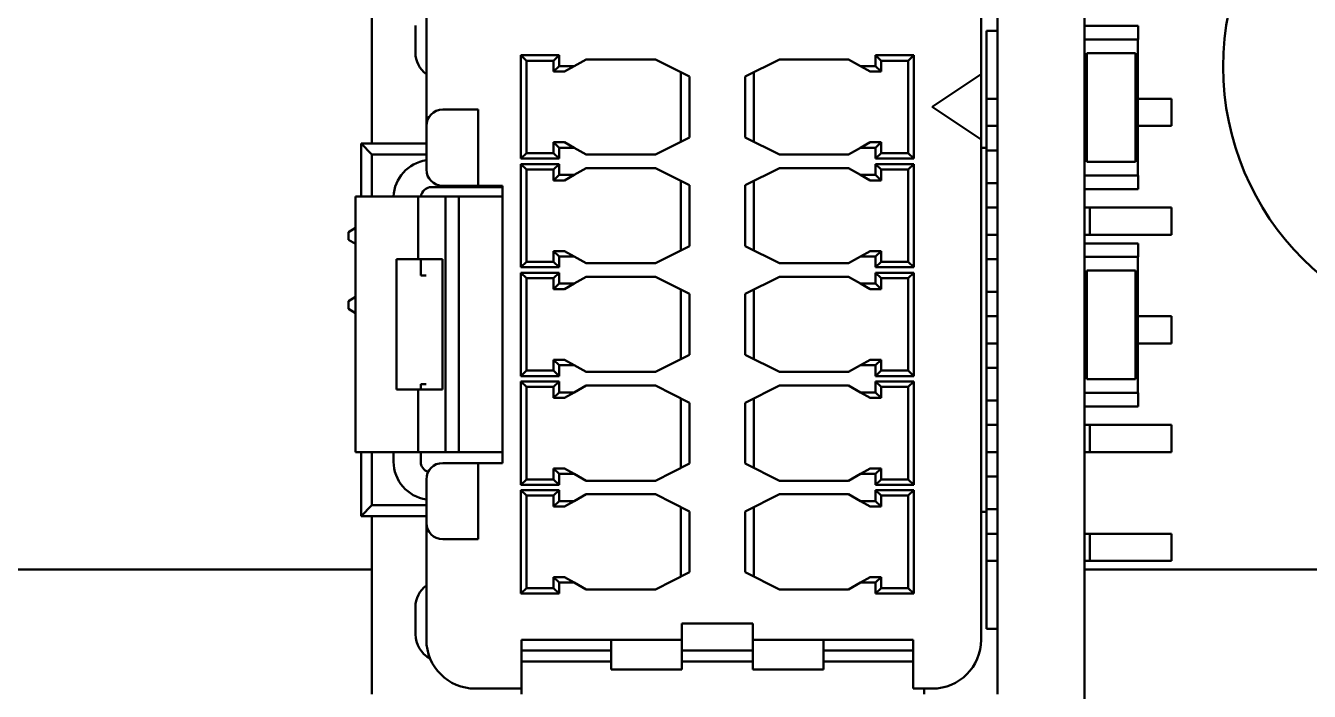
# Model space of a CAD drawing. Header units: millimetres. Extents: x 3118 to 4801, y 919 to 1849.
# Drawn here: x 3482.19 to 3505.79, y 1615.29 to 1627.53 of the extents above; entities that cross this region are included whole.
import ezdxf

# ---------------------------------------------------------------- set-up
doc = ezdxf.new("R2010")
doc.units = ezdxf.units.MM
doc.header["$LTSCALE"] = 1.8
doc.layers.add('외형선(ISO)', color=7, linetype='Continuous', lineweight=50)

msp = doc.modelspace()

# ---------------------------------------------------------------- linework, layer by layer
at = {"layer": '외형선(ISO)'}
for p, q in [((3501.66, 1640.527), (3501.66, 1613.237)), ((3488.56, 1625.362), (3488.56, 1628.637)), ((3500.06, 1627.437), (3500.06, 1628.637)), ((3489.56, 1625.687), (3489.56, 1627.837)), ((3499.76, 1627.837), (3499.76, 1626.637)), ((3489.36, 1627.537), (3489.36, 1627.037)), ((3502.647, 1627.527), (3501.66, 1627.527)), ((3502.647, 1627.277), (3502.647, 1627.527)), ((3500.06, 1627.437), (3499.86, 1627.437)), ((3499.86, 1627.437), (3499.86, 1625.287)), ((3500.06, 1625.237), (3500.06, 1627.437)), ((3501.66, 1627.277), (3502.647, 1627.277)), ((3502.64, 1624.777), (3502.64, 1627.277)), ((3491.3, 1626.987), (3491.3, 1625.087)), ((3492, 1626.987), (3491.3, 1626.987)), ((3491.3, 1626.987), (3491.4, 1626.887)), ((3492, 1626.987), (3491.9, 1626.887)), ((3492, 1626.787), (3492, 1626.987)), ((3497.82, 1626.987), (3497.82, 1626.787)), ((3498.52, 1626.987), (3497.82, 1626.987)), ((3497.82, 1626.987), (3497.92, 1626.887)), ((3498.52, 1626.987), (3498.42, 1626.887)), ((3498.52, 1625.087), (3498.52, 1626.987)), ((3502.6, 1627.027), (3501.7, 1627.027)), ((3501.7, 1627.027), (3501.7, 1626.277)), ((3502.6, 1627.027), (3502.6, 1626.277)), ((3491.4, 1626.887), (3491.4, 1625.187)), ((3491.9, 1626.887), (3491.4, 1626.887)), ((3491.9, 1626.687), (3491.9, 1626.887)), ((3492, 1626.787), (3491.9, 1626.687)), ((3492.277, 1626.787), (3492, 1626.787)), ((3492.277, 1626.787), (3492.1, 1626.687)), ((3492.5, 1626.912), (3492.277, 1626.787)), ((3492.5, 1626.912), (3493.77, 1626.912)), ((3493.77, 1626.912), (3494.4, 1626.597)), ((3495.42, 1626.597), (3496.05, 1626.912)), ((3496.05, 1626.912), (3497.32, 1626.912)), ((3497.542, 1626.787), (3497.32, 1626.912)), ((3497.82, 1626.787), (3497.542, 1626.787)), ((3497.542, 1626.787), (3497.72, 1626.687)), ((3497.82, 1626.787), (3497.92, 1626.687)), ((3498.42, 1626.887), (3497.92, 1626.887)), ((3497.92, 1626.887), (3497.92, 1626.687)), ((3498.42, 1625.187), (3498.42, 1626.887)), ((3492.1, 1626.687), (3491.9, 1626.687)), ((3494.24, 1626.677), (3494.24, 1625.397)), ((3494.4, 1626.597), (3494.4, 1625.477)), ((3495.42, 1625.477), (3495.42, 1626.597)), ((3495.58, 1625.397), (3495.58, 1626.677)), ((3497.92, 1626.687), (3497.72, 1626.687)), ((3499.76, 1626.637), (3498.86, 1626.037)), ((3499.76, 1625.437), (3499.76, 1626.637)), ((3501.7, 1625.777), (3501.7, 1626.277)), ((3502.6, 1625.777), (3502.6, 1626.277)), ((3499.86, 1626.187), (3500.06, 1626.187)), ((3502.64, 1626.187), (3503.26, 1626.187)), ((3503.26, 1625.687), (3503.26, 1626.187)), ((3490.16, 1625.987), (3489.86, 1625.987)), ((3490.16, 1625.987), (3490.51, 1625.987)), ((3490.51, 1625.687), (3490.51, 1625.987)), ((3498.86, 1626.037), (3499.76, 1625.437)), ((3489.56, 1624.887), (3489.56, 1625.687)), ((3490.51, 1624.887), (3490.51, 1625.687)), ((3499.86, 1625.687), (3500.06, 1625.687)), ((3501.7, 1625.777), (3501.7, 1625.027)), ((3502.6, 1625.777), (3502.6, 1625.027)), ((3502.64, 1625.687), (3503.26, 1625.687)), ((3488.56, 1625.162), (3488.36, 1625.362)), ((3488.36, 1624.387), (3488.36, 1625.362)), ((3488.36, 1625.362), (3489.56, 1625.362)), ((3491.9, 1625.387), (3492.1, 1625.387)), ((3491.9, 1625.187), (3491.9, 1625.387)), ((3492, 1625.287), (3491.9, 1625.387)), ((3492.277, 1625.287), (3492.1, 1625.387)), ((3494.4, 1625.477), (3493.77, 1625.162)), ((3496.05, 1625.162), (3495.42, 1625.477)), ((3497.542, 1625.287), (3497.72, 1625.387)), ((3497.72, 1625.387), (3497.92, 1625.387)), ((3497.82, 1625.287), (3497.92, 1625.387)), ((3497.92, 1625.387), (3497.92, 1625.187)), ((3499.76, 1625.437), (3499.76, 1616.237)), ((3488.56, 1625.162), (3489.56, 1625.162)), ((3488.56, 1624.387), (3488.56, 1625.162)), ((3491.3, 1625.087), (3491.4, 1625.187)), ((3491.4, 1625.187), (3491.9, 1625.187)), ((3492, 1625.087), (3491.9, 1625.187)), ((3492, 1625.287), (3492.277, 1625.287)), ((3492, 1625.087), (3492, 1625.287)), ((3492.277, 1625.287), (3492.5, 1625.162)), ((3493.77, 1625.162), (3492.5, 1625.162)), ((3497.32, 1625.162), (3496.05, 1625.162)), ((3497.32, 1625.162), (3497.542, 1625.287)), ((3497.542, 1625.287), (3497.82, 1625.287)), ((3497.82, 1625.287), (3497.82, 1625.087)), ((3497.82, 1625.087), (3497.92, 1625.187)), ((3497.92, 1625.187), (3498.42, 1625.187)), ((3498.52, 1625.087), (3498.42, 1625.187)), ((3499.76, 1625.287), (3499.86, 1625.287)), ((3499.86, 1618.587), (3499.86, 1625.287)), ((3499.86, 1625.237), (3500.06, 1625.237)), ((3500.06, 1624.637), (3500.06, 1625.237)), ((3490.51, 1624.587), (3490.51, 1624.887)), ((3491.3, 1625.087), (3492, 1625.087)), ((3491.3, 1624.987), (3491.3, 1623.087)), ((3492, 1624.987), (3491.3, 1624.987)), ((3491.3, 1624.987), (3491.4, 1624.887)), ((3491.4, 1624.887), (3491.4, 1623.187)), ((3491.9, 1624.887), (3491.4, 1624.887)), ((3492, 1624.987), (3491.9, 1624.887)), ((3491.9, 1624.687), (3491.9, 1624.887)), ((3492, 1624.787), (3492, 1624.987)), ((3492.5, 1624.912), (3492.277, 1624.787)), ((3492.5, 1624.912), (3493.77, 1624.912)), ((3493.77, 1624.912), (3494.4, 1624.597)), ((3495.42, 1624.597), (3496.05, 1624.912)), ((3496.05, 1624.912), (3497.32, 1624.912)), ((3497.542, 1624.787), (3497.32, 1624.912)), ((3497.82, 1625.087), (3498.52, 1625.087)), ((3497.82, 1624.987), (3497.82, 1624.787)), ((3498.52, 1624.987), (3497.82, 1624.987)), ((3497.82, 1624.987), (3497.92, 1624.887)), ((3498.42, 1624.887), (3497.92, 1624.887)), ((3497.92, 1624.887), (3497.92, 1624.687)), ((3498.52, 1624.987), (3498.42, 1624.887)), ((3498.42, 1623.187), (3498.42, 1624.887)), ((3498.52, 1623.087), (3498.52, 1624.987)), ((3502.6, 1625.027), (3501.7, 1625.027)), ((3492, 1624.787), (3491.9, 1624.687)), ((3492.1, 1624.687), (3491.9, 1624.687)), ((3492.277, 1624.787), (3492, 1624.787)), ((3492.277, 1624.787), (3492.1, 1624.687)), ((3494.24, 1624.677), (3494.24, 1623.397)), ((3495.58, 1623.397), (3495.58, 1624.677)), ((3497.82, 1624.787), (3497.542, 1624.787)), ((3497.542, 1624.787), (3497.72, 1624.687)), ((3497.92, 1624.687), (3497.72, 1624.687)), ((3497.82, 1624.787), (3497.92, 1624.687)), ((3499.86, 1624.637), (3500.06, 1624.637)), ((3500.06, 1623.237), (3500.06, 1624.637)), ((3502.647, 1624.777), (3501.66, 1624.777)), ((3502.647, 1624.527), (3502.647, 1624.777)), ((3489.657, 1624.562), (3490.51, 1624.562)), ((3489.86, 1624.587), (3490.16, 1624.587)), ((3490.51, 1624.587), (3490.16, 1624.587)), ((3490.51, 1624.587), (3490.51, 1624.562)), ((3490.51, 1624.587), (3490.96, 1624.587)), ((3490.51, 1624.562), (3490.56, 1624.562)), ((3490.56, 1624.587), (3490.56, 1624.562)), ((3490.66, 1624.562), (3490.56, 1624.562)), ((3490.66, 1624.587), (3490.66, 1624.562)), ((3490.66, 1624.562), (3490.96, 1624.562)), ((3490.96, 1619.487), (3490.96, 1624.587)), ((3494.4, 1624.597), (3494.4, 1623.477)), ((3495.42, 1623.477), (3495.42, 1624.597)), ((3501.66, 1624.527), (3502.647, 1624.527)), ((3489.41, 1624.387), (3488.26, 1624.387)), ((3488.26, 1624.387), (3488.26, 1619.687)), ((3489.91, 1624.387), (3489.41, 1624.387)), ((3489.41, 1624.387), (3489.41, 1623.237)), ((3489.91, 1619.687), (3489.91, 1624.387)), ((3490.16, 1624.387), (3489.91, 1624.387)), ((3490.306, 1624.387), (3490.16, 1624.387)), ((3490.16, 1624.387), (3490.16, 1619.687)), ((3490.806, 1624.387), (3490.306, 1624.387)), ((3490.96, 1624.387), (3490.806, 1624.387)), ((3499.86, 1624.187), (3500.06, 1624.187)), ((3501.66, 1624.187), (3501.76, 1624.187)), ((3501.76, 1624.187), (3503.26, 1624.187)), ((3501.76, 1623.687), (3501.76, 1624.187)), ((3503.26, 1623.687), (3503.26, 1624.187)), ((3488.127, 1623.736), (3488.26, 1623.813)), ((3488.26, 1623.813), (3488.127, 1623.736)), ((3488.127, 1623.736), (3488.26, 1623.813)), ((3488.26, 1623.813), (3488.127, 1623.736)), ((3488.127, 1623.735), (3488.26, 1623.812)), ((3488.26, 1623.812), (3488.127, 1623.735)), ((3488.127, 1623.736), (3488.26, 1623.812)), ((3488.26, 1623.812), (3488.127, 1623.736)), ((3488.127, 1623.735), (3488.26, 1623.812)), ((3488.26, 1623.812), (3488.127, 1623.735)), ((3488.127, 1623.735), (3488.127, 1623.736)), ((3488.127, 1623.736), (3488.127, 1623.736)), ((3488.127, 1623.736), (3488.127, 1623.736)), ((3488.127, 1623.736), (3488.127, 1623.736)), ((3488.127, 1623.736), (3488.127, 1623.736)), ((3488.127, 1623.736), (3488.127, 1623.736)), ((3488.127, 1623.735), (3488.127, 1623.735)), ((3488.127, 1623.735), (3488.127, 1623.735)), ((3488.127, 1623.593), (3488.127, 1623.735)), ((3488.127, 1623.735), (3488.127, 1623.735)), ((3499.86, 1623.687), (3500.06, 1623.687)), ((3501.66, 1623.687), (3501.76, 1623.687)), ((3501.76, 1623.687), (3503.26, 1623.687)), ((3488.26, 1623.516), (3488.127, 1623.593)), ((3494.4, 1623.477), (3493.77, 1623.162)), ((3496.05, 1623.162), (3495.42, 1623.477)), ((3502.647, 1623.527), (3501.66, 1623.527)), ((3502.647, 1623.277), (3502.647, 1623.527)), ((3489.41, 1623.237), (3489.01, 1623.237)), ((3489.01, 1623.237), (3489.01, 1620.837)), ((3489.855, 1623.237), (3489.41, 1623.237)), ((3489.457, 1623.237), (3489.457, 1622.937)), ((3489.855, 1620.837), (3489.855, 1623.237)), ((3491.9, 1623.387), (3492.1, 1623.387)), ((3491.9, 1623.187), (3491.9, 1623.387)), ((3492, 1623.287), (3491.9, 1623.387)), ((3492, 1623.287), (3492.277, 1623.287)), ((3492, 1623.087), (3492, 1623.287)), ((3492.277, 1623.287), (3492.1, 1623.387)), ((3492.277, 1623.287), (3492.5, 1623.162)), ((3497.32, 1623.162), (3497.542, 1623.287)), ((3497.542, 1623.287), (3497.72, 1623.387)), ((3497.542, 1623.287), (3497.82, 1623.287)), ((3497.72, 1623.387), (3497.92, 1623.387)), ((3497.82, 1623.287), (3497.92, 1623.387)), ((3497.82, 1623.287), (3497.82, 1623.087)), ((3497.92, 1623.387), (3497.92, 1623.187)), ((3499.86, 1623.237), (3500.06, 1623.237)), ((3500.06, 1622.637), (3500.06, 1623.237)), ((3501.66, 1623.277), (3502.647, 1623.277)), ((3502.64, 1620.777), (3502.64, 1623.277)), ((3491.3, 1623.087), (3491.4, 1623.187)), ((3491.3, 1623.087), (3492, 1623.087)), ((3491.3, 1622.987), (3491.3, 1621.087)), ((3492, 1622.987), (3491.3, 1622.987)), ((3491.3, 1622.987), (3491.4, 1622.887)), ((3491.4, 1623.187), (3491.9, 1623.187)), ((3492, 1623.087), (3491.9, 1623.187)), ((3492, 1622.987), (3491.9, 1622.887)), ((3492, 1622.787), (3492, 1622.987)), ((3493.77, 1623.162), (3492.5, 1623.162)), ((3497.32, 1623.162), (3496.05, 1623.162)), ((3497.82, 1623.087), (3497.92, 1623.187)), ((3497.82, 1623.087), (3498.52, 1623.087)), ((3497.82, 1622.987), (3497.82, 1622.787)), ((3498.52, 1622.987), (3497.82, 1622.987)), ((3497.82, 1622.987), (3497.92, 1622.887)), ((3497.92, 1623.187), (3498.42, 1623.187)), ((3498.52, 1623.087), (3498.42, 1623.187)), ((3498.52, 1622.987), (3498.42, 1622.887)), ((3498.52, 1621.087), (3498.52, 1622.987)), ((3502.6, 1623.027), (3501.7, 1623.027)), ((3501.7, 1623.027), (3501.7, 1622.277)), ((3502.6, 1623.027), (3502.6, 1622.277)), ((3489.557, 1622.937), (3489.457, 1622.937)), ((3491.4, 1622.887), (3491.4, 1621.187)), ((3491.9, 1622.887), (3491.4, 1622.887)), ((3491.9, 1622.687), (3491.9, 1622.887)), ((3492, 1622.787), (3491.9, 1622.687)), ((3492.277, 1622.787), (3492, 1622.787)), ((3492.277, 1622.787), (3492.1, 1622.687)), ((3492.5, 1622.912), (3492.277, 1622.787)), ((3492.5, 1622.912), (3493.77, 1622.912)), ((3493.77, 1622.912), (3494.4, 1622.597)), ((3495.42, 1622.597), (3496.05, 1622.912)), ((3496.05, 1622.912), (3497.32, 1622.912)), ((3497.542, 1622.787), (3497.32, 1622.912)), ((3497.82, 1622.787), (3497.542, 1622.787)), ((3497.542, 1622.787), (3497.72, 1622.687)), ((3497.82, 1622.787), (3497.92, 1622.687)), ((3498.42, 1622.887), (3497.92, 1622.887)), ((3497.92, 1622.887), (3497.92, 1622.687)), ((3498.42, 1621.187), (3498.42, 1622.887)), ((3488.127, 1622.466), (3488.26, 1622.543)), ((3488.26, 1622.543), (3488.127, 1622.466)), ((3488.127, 1622.466), (3488.26, 1622.543)), ((3488.26, 1622.543), (3488.127, 1622.466)), ((3488.127, 1622.465), (3488.26, 1622.542)), ((3488.26, 1622.542), (3488.127, 1622.465)), ((3488.127, 1622.466), (3488.26, 1622.542)), ((3488.26, 1622.542), (3488.127, 1622.466)), ((3488.127, 1622.465), (3488.26, 1622.542)), ((3488.26, 1622.542), (3488.127, 1622.465)), ((3492.1, 1622.687), (3491.9, 1622.687)), ((3494.24, 1622.677), (3494.24, 1621.397)), ((3494.4, 1622.597), (3494.4, 1621.477)), ((3495.42, 1621.477), (3495.42, 1622.597)), ((3495.58, 1621.397), (3495.58, 1622.677)), ((3497.92, 1622.687), (3497.72, 1622.687)), ((3499.86, 1622.637), (3500.06, 1622.637)), ((3500.06, 1621.237), (3500.06, 1622.637)), ((3488.127, 1622.465), (3488.127, 1622.466)), ((3488.127, 1622.466), (3488.127, 1622.466)), ((3488.127, 1622.466), (3488.127, 1622.466)), ((3488.127, 1622.466), (3488.127, 1622.466)), ((3488.127, 1622.466), (3488.127, 1622.466)), ((3488.127, 1622.466), (3488.127, 1622.466)), ((3488.127, 1622.465), (3488.127, 1622.465)), ((3488.127, 1622.465), (3488.127, 1622.465)), ((3488.127, 1622.323), (3488.127, 1622.465)), ((3488.127, 1622.465), (3488.127, 1622.465)), ((3488.26, 1622.246), (3488.127, 1622.323)), ((3501.7, 1621.777), (3501.7, 1622.277)), ((3502.6, 1621.777), (3502.6, 1622.277)), ((3500.06, 1622.187), (3499.86, 1622.187)), ((3503.26, 1622.187), (3502.64, 1622.187)), ((3503.26, 1622.187), (3503.26, 1621.687)), ((3500.06, 1621.687), (3499.86, 1621.687)), ((3501.7, 1621.777), (3501.7, 1621.027)), ((3502.6, 1621.777), (3502.6, 1621.027)), ((3503.26, 1621.687), (3502.64, 1621.687)), ((3491.9, 1621.387), (3492.1, 1621.387)), ((3491.9, 1621.187), (3491.9, 1621.387)), ((3492, 1621.287), (3491.9, 1621.387)), ((3492.277, 1621.287), (3492.1, 1621.387)), ((3494.4, 1621.477), (3493.77, 1621.162)), ((3496.05, 1621.162), (3495.42, 1621.477)), ((3497.542, 1621.287), (3497.72, 1621.387)), ((3497.72, 1621.387), (3497.92, 1621.387)), ((3497.82, 1621.287), (3497.92, 1621.387)), ((3497.92, 1621.387), (3497.92, 1621.187)), ((3491.3, 1621.087), (3491.4, 1621.187)), ((3491.3, 1621.087), (3492, 1621.087)), ((3491.4, 1621.187), (3491.9, 1621.187)), ((3492, 1621.087), (3491.9, 1621.187)), ((3492, 1621.287), (3492.277, 1621.287)), ((3492, 1621.087), (3492, 1621.287)), ((3492.277, 1621.287), (3492.5, 1621.162)), ((3493.77, 1621.162), (3492.5, 1621.162)), ((3497.32, 1621.162), (3496.05, 1621.162)), ((3497.32, 1621.162), (3497.542, 1621.287)), ((3497.542, 1621.287), (3497.82, 1621.287)), ((3497.82, 1621.287), (3497.82, 1621.087)), ((3497.82, 1621.087), (3497.92, 1621.187)), ((3497.82, 1621.087), (3498.52, 1621.087)), ((3497.92, 1621.187), (3498.42, 1621.187)), ((3498.52, 1621.087), (3498.42, 1621.187)), ((3499.86, 1621.237), (3500.06, 1621.237)), ((3500.06, 1620.637), (3500.06, 1621.237)), ((3489.457, 1620.937), (3489.457, 1620.837)), ((3489.457, 1620.937), (3489.557, 1620.937)), ((3491.3, 1620.987), (3491.3, 1619.087)), ((3492, 1620.987), (3491.3, 1620.987)), ((3491.3, 1620.987), (3491.4, 1620.887)), ((3491.4, 1620.887), (3491.4, 1619.187)), ((3491.9, 1620.887), (3491.4, 1620.887)), ((3492, 1620.987), (3491.9, 1620.887)), ((3491.9, 1620.687), (3491.9, 1620.887)), ((3492, 1620.787), (3492, 1620.987)), ((3492.5, 1620.912), (3492.277, 1620.787)), ((3492.5, 1620.912), (3493.77, 1620.912)), ((3493.77, 1620.912), (3494.4, 1620.597)), ((3495.42, 1620.597), (3496.05, 1620.912)), ((3496.05, 1620.912), (3497.32, 1620.912)), ((3497.542, 1620.787), (3497.32, 1620.912)), ((3497.82, 1620.987), (3497.82, 1620.787)), ((3498.52, 1620.987), (3497.82, 1620.987)), ((3497.82, 1620.987), (3497.92, 1620.887)), ((3498.42, 1620.887), (3497.92, 1620.887)), ((3497.92, 1620.887), (3497.92, 1620.687)), ((3498.52, 1620.987), (3498.42, 1620.887)), ((3498.42, 1619.187), (3498.42, 1620.887)), ((3498.52, 1619.087), (3498.52, 1620.987)), ((3502.6, 1621.027), (3501.7, 1621.027)), ((3489.41, 1620.837), (3489.01, 1620.837)), ((3489.855, 1620.837), (3489.41, 1620.837)), ((3489.41, 1620.837), (3489.41, 1619.687)), ((3492, 1620.787), (3491.9, 1620.687)), ((3492.1, 1620.687), (3491.9, 1620.687)), ((3492.277, 1620.787), (3492, 1620.787)), ((3492.277, 1620.787), (3492.1, 1620.687)), ((3494.24, 1620.677), (3494.24, 1619.397)), ((3495.58, 1619.397), (3495.58, 1620.677)), ((3497.82, 1620.787), (3497.542, 1620.787)), ((3497.542, 1620.787), (3497.72, 1620.687)), ((3497.92, 1620.687), (3497.72, 1620.687)), ((3497.82, 1620.787), (3497.92, 1620.687)), ((3499.86, 1620.637), (3500.06, 1620.637)), ((3500.06, 1619.237), (3500.06, 1620.637)), ((3502.647, 1620.777), (3501.66, 1620.777)), ((3502.647, 1620.527), (3502.647, 1620.777)), ((3494.4, 1620.597), (3494.4, 1619.477)), ((3495.42, 1619.477), (3495.42, 1620.597)), ((3501.66, 1620.527), (3502.647, 1620.527)), ((3499.86, 1620.187), (3500.06, 1620.187)), ((3501.66, 1620.187), (3501.76, 1620.187)), ((3501.76, 1620.187), (3503.26, 1620.187)), ((3501.76, 1619.687), (3501.76, 1620.187)), ((3503.26, 1619.687), (3503.26, 1620.187)), ((3489.41, 1619.687), (3488.26, 1619.687)), ((3488.36, 1618.512), (3488.36, 1619.687)), ((3488.56, 1618.712), (3488.56, 1619.687)), ((3488.957, 1619.512), (3488.957, 1619.687)), ((3489.91, 1619.687), (3489.41, 1619.687)), ((3489.457, 1619.687), (3489.457, 1619.512)), ((3490.16, 1619.687), (3489.91, 1619.687)), ((3490.306, 1619.687), (3490.16, 1619.687)), ((3490.806, 1619.687), (3490.306, 1619.687)), ((3490.96, 1619.687), (3490.806, 1619.687)), ((3499.86, 1619.687), (3500.06, 1619.687)), ((3501.66, 1619.687), (3501.76, 1619.687)), ((3501.76, 1619.687), (3503.26, 1619.687)), ((3490.16, 1619.487), (3489.86, 1619.487)), ((3490.16, 1619.487), (3490.51, 1619.487)), ((3490.51, 1619.487), (3490.96, 1619.487)), ((3490.51, 1619.187), (3490.51, 1619.487)), ((3494.4, 1619.477), (3493.77, 1619.162)), ((3496.05, 1619.162), (3495.42, 1619.477)), ((3491.9, 1619.387), (3492.1, 1619.387)), ((3491.9, 1619.187), (3491.9, 1619.387)), ((3492, 1619.287), (3491.9, 1619.387)), ((3492, 1619.287), (3492.277, 1619.287)), ((3492, 1619.087), (3492, 1619.287)), ((3492.277, 1619.287), (3492.1, 1619.387)), ((3492.277, 1619.287), (3492.5, 1619.162)), ((3497.32, 1619.162), (3497.542, 1619.287)), ((3497.542, 1619.287), (3497.72, 1619.387)), ((3497.542, 1619.287), (3497.82, 1619.287)), ((3497.72, 1619.387), (3497.92, 1619.387)), ((3497.82, 1619.287), (3497.92, 1619.387)), ((3497.82, 1619.287), (3497.82, 1619.087)), ((3497.92, 1619.387), (3497.92, 1619.187)), ((3499.86, 1619.237), (3500.06, 1619.237)), ((3500.06, 1618.637), (3500.06, 1619.237)), ((3489.56, 1619.187), (3489.56, 1618.387)), ((3490.51, 1619.187), (3490.51, 1618.387)), ((3491.3, 1619.087), (3491.4, 1619.187)), ((3491.3, 1619.087), (3492, 1619.087)), ((3491.3, 1618.987), (3491.3, 1617.087)), ((3492, 1618.987), (3491.3, 1618.987)), ((3491.3, 1618.987), (3491.4, 1618.887)), ((3491.4, 1619.187), (3491.9, 1619.187)), ((3492, 1619.087), (3491.9, 1619.187)), ((3492, 1618.987), (3491.9, 1618.887)), ((3492, 1618.787), (3492, 1618.987)), ((3493.77, 1619.162), (3492.5, 1619.162)), ((3497.32, 1619.162), (3496.05, 1619.162)), ((3497.82, 1619.087), (3497.92, 1619.187)), ((3497.82, 1619.087), (3498.52, 1619.087)), ((3497.82, 1618.987), (3497.82, 1618.787)), ((3498.52, 1618.987), (3497.82, 1618.987)), ((3497.82, 1618.987), (3497.92, 1618.887)), ((3497.92, 1619.187), (3498.42, 1619.187)), ((3498.52, 1619.087), (3498.42, 1619.187)), ((3498.52, 1618.987), (3498.42, 1618.887)), ((3498.52, 1617.087), (3498.52, 1618.987)), ((3491.4, 1618.887), (3491.4, 1617.187)), ((3491.9, 1618.887), (3491.4, 1618.887)), ((3491.9, 1618.687), (3491.9, 1618.887)), ((3492, 1618.787), (3491.9, 1618.687)), ((3492.277, 1618.787), (3492, 1618.787)), ((3492.277, 1618.787), (3492.1, 1618.687)), ((3492.5, 1618.912), (3492.277, 1618.787)), ((3492.5, 1618.912), (3493.77, 1618.912)), ((3493.77, 1618.912), (3494.4, 1618.597)), ((3495.42, 1618.597), (3496.05, 1618.912)), ((3496.05, 1618.912), (3497.32, 1618.912)), ((3497.542, 1618.787), (3497.32, 1618.912)), ((3497.82, 1618.787), (3497.542, 1618.787)), ((3497.542, 1618.787), (3497.72, 1618.687)), ((3497.82, 1618.787), (3497.92, 1618.687)), ((3498.42, 1618.887), (3497.92, 1618.887)), ((3497.92, 1618.887), (3497.92, 1618.687)), ((3498.42, 1617.187), (3498.42, 1618.887)), ((3488.36, 1618.512), (3488.56, 1618.712)), ((3488.36, 1618.512), (3489.56, 1618.512)), ((3488.56, 1618.712), (3489.56, 1618.712)), ((3488.56, 1615.237), (3488.56, 1618.512)), ((3492.1, 1618.687), (3491.9, 1618.687)), ((3494.24, 1618.677), (3494.24, 1617.397)), ((3494.4, 1618.597), (3494.4, 1617.477)), ((3495.42, 1617.477), (3495.42, 1618.597)), ((3495.58, 1617.397), (3495.58, 1618.677)), ((3497.92, 1618.687), (3497.72, 1618.687)), ((3499.76, 1618.587), (3499.86, 1618.587)), ((3499.86, 1618.637), (3500.06, 1618.637)), ((3499.86, 1618.587), (3499.86, 1616.437)), ((3500.06, 1616.437), (3500.06, 1618.637)), ((3489.56, 1616.237), (3489.56, 1618.387)), ((3490.51, 1618.087), (3490.51, 1618.387)), ((3489.86, 1618.087), (3490.16, 1618.087)), ((3490.51, 1618.087), (3490.16, 1618.087)), ((3499.86, 1618.187), (3500.06, 1618.187)), ((3501.66, 1618.187), (3501.76, 1618.187)), ((3501.76, 1618.187), (3503.26, 1618.187)), ((3501.76, 1617.687), (3501.76, 1618.187)), ((3503.26, 1617.687), (3503.26, 1618.187)), ((3499.86, 1617.687), (3500.06, 1617.687)), ((3501.66, 1617.687), (3501.76, 1617.687)), ((3501.76, 1617.687), (3503.26, 1617.687)), ((3488.56, 1617.527), (3478.06, 1617.527)), ((3491.9, 1617.387), (3492.1, 1617.387)), ((3492, 1617.287), (3491.9, 1617.387)), ((3491.9, 1617.187), (3491.9, 1617.387)), ((3492.277, 1617.287), (3492.1, 1617.387)), ((3494.4, 1617.477), (3493.77, 1617.162)), ((3496.05, 1617.162), (3495.42, 1617.477)), ((3497.542, 1617.287), (3497.72, 1617.387)), ((3497.72, 1617.387), (3497.92, 1617.387)), ((3497.82, 1617.287), (3497.92, 1617.387)), ((3497.92, 1617.387), (3497.92, 1617.187)), ((3514.66, 1617.527), (3501.66, 1617.527)), ((3491.3, 1617.087), (3491.4, 1617.187)), ((3491.3, 1617.087), (3492, 1617.087)), ((3491.4, 1617.187), (3491.9, 1617.187)), ((3492, 1617.087), (3491.9, 1617.187)), ((3492, 1617.287), (3492.277, 1617.287)), ((3492, 1617.087), (3492, 1617.287)), ((3492.277, 1617.287), (3492.5, 1617.162)), ((3493.77, 1617.162), (3492.5, 1617.162)), ((3497.32, 1617.162), (3496.05, 1617.162)), ((3497.32, 1617.162), (3497.542, 1617.287)), ((3497.542, 1617.287), (3497.82, 1617.287)), ((3497.82, 1617.287), (3497.82, 1617.087)), ((3497.82, 1617.087), (3497.92, 1617.187)), ((3497.82, 1617.087), (3498.52, 1617.087)), ((3497.92, 1617.187), (3498.42, 1617.187)), ((3498.52, 1617.087), (3498.42, 1617.187)), ((3489.36, 1616.837), (3489.36, 1616.337)), ((3495.56, 1616.537), (3494.26, 1616.537)), ((3494.26, 1616.537), (3494.26, 1616.237)), ((3495.56, 1616.237), (3495.56, 1616.537)), ((3500.06, 1616.437), (3499.86, 1616.437)), ((3500.06, 1615.237), (3500.06, 1616.437)), ((3494.26, 1616.237), (3491.31, 1616.237)), ((3491.31, 1615.337), (3491.31, 1616.237)), ((3492.96, 1615.687), (3492.96, 1616.237)), ((3494.26, 1616.237), (3494.26, 1615.687)), ((3498.51, 1616.237), (3495.56, 1616.237)), ((3495.56, 1615.687), (3495.56, 1616.237)), ((3496.86, 1616.237), (3496.86, 1615.687)), ((3498.51, 1615.337), (3498.51, 1616.237)), ((3492.11, 1616.037), (3491.31, 1616.037)), ((3492.11, 1616.037), (3492.96, 1616.037)), ((3494.26, 1616.037), (3495.56, 1616.037)), ((3496.86, 1616.037), (3497.91, 1616.037)), ((3498.51, 1616.037), (3497.91, 1616.037)), ((3492.11, 1615.837), (3491.31, 1615.837)), ((3492.11, 1615.837), (3492.96, 1615.837)), ((3494.26, 1615.687), (3492.96, 1615.687)), ((3494.26, 1615.837), (3495.56, 1615.837)), ((3496.86, 1615.687), (3495.56, 1615.687)), ((3496.86, 1615.837), (3497.91, 1615.837)), ((3498.51, 1615.837), (3497.91, 1615.837)), ((3491.31, 1615.337), (3490.46, 1615.337)), ((3491.31, 1615.237), (3491.31, 1615.337)), ((3498.86, 1615.337), (3498.51, 1615.337)), ((3498.71, 1615.237), (3498.71, 1615.337))]:
    msp.add_line(p, q, dxfattribs=at)
msp.add_circle((3509.21, 1626.777), 5, dxfattribs=at)
for centre, radius, start, end in [((3489.86, 1627.037), 0.5, 180, 233.1301), ((3489.86, 1625.687), 0.3, 90, 180), ((3489.657, 1624.362), 0.7, 97.965, 177.9533), ((3489.86, 1624.887), 0.3, 180, 270), ((3489.657, 1624.362), 0.2, 90, 172.8192), ((3489.657, 1619.512), 0.7, 180, 262.035), ((3489.657, 1619.512), 0.2, 180, 251.1699), ((3489.86, 1619.187), 0.3, 90, 180), ((3489.86, 1618.387), 0.3, 180, 270), ((3489.86, 1616.837), 0.5, 126.8699, 180), ((3489.86, 1616.337), 0.5, 180, 242.3363), ((3490.46, 1616.237), 0.9, 180, 270), ((3498.86, 1616.237), 0.9, 270, 0)]:
    msp.add_arc(centre, radius, start, end, dxfattribs=at)

doc.saveas('drawing.dxf')
